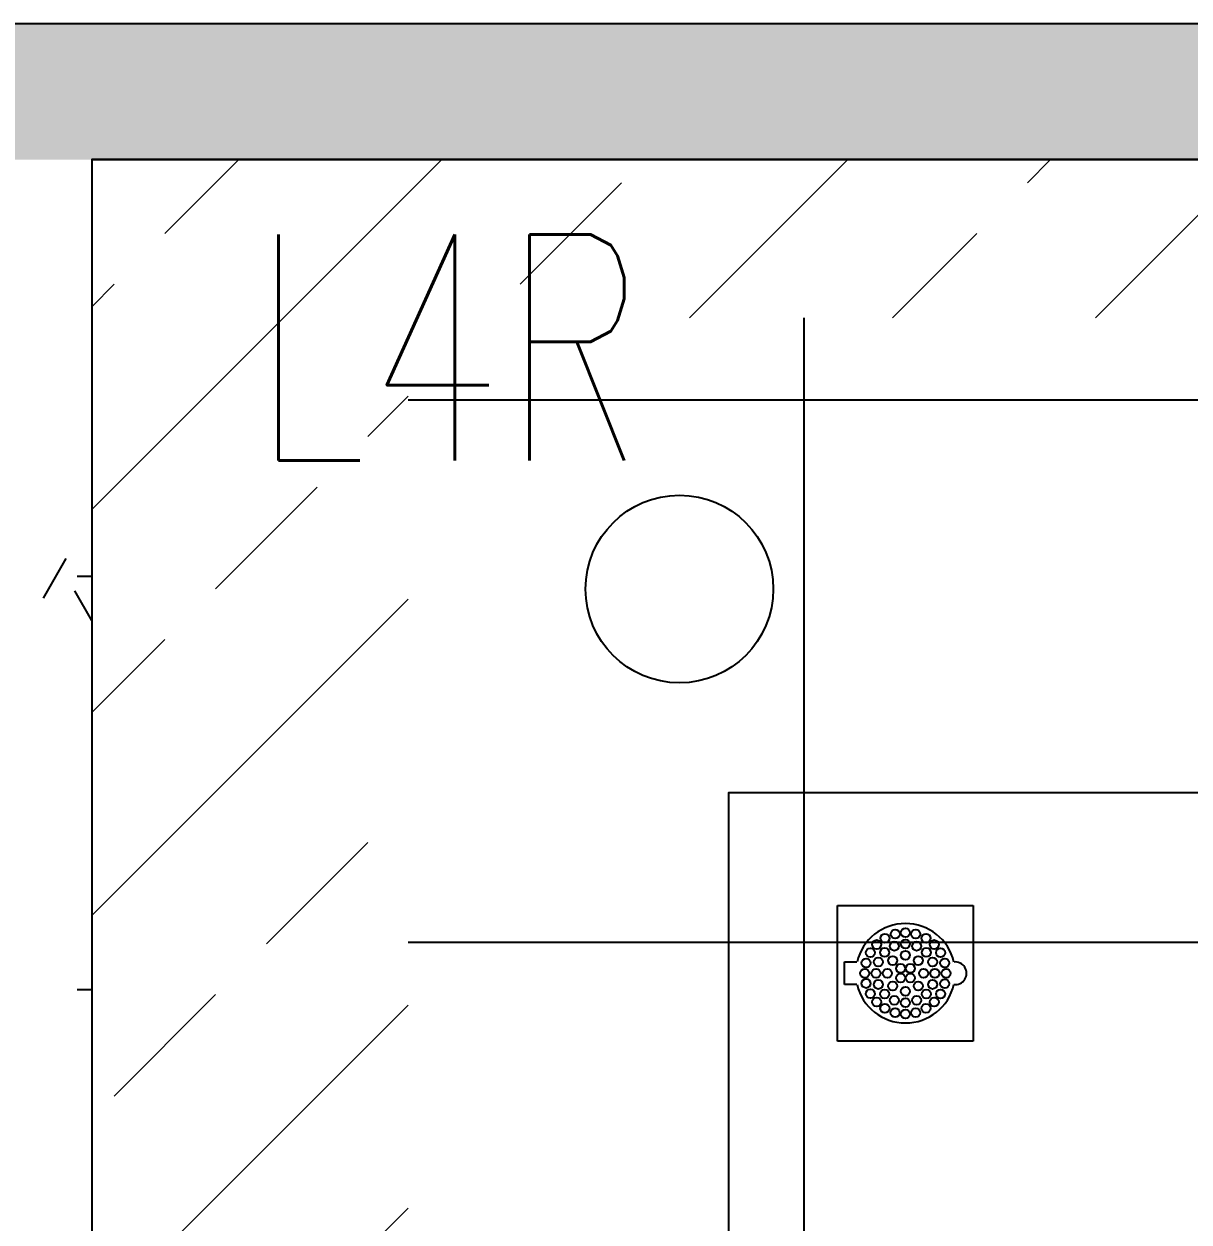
# Model space of a CAD drawing. Header units: millimetres. Extents: x -92759 to 184353, y -15225 to 86714.
# Drawn here: x 71176 to 72465, y 48616 to 49941 of the extents above; entities that cross this region are included whole.
import ezdxf

# ---------------------------------------------------------------- set-up
doc = ezdxf.new("R2010")
doc.units = ezdxf.units.MM
for name, color, linetype in [('0-1', 9, 'Continuous'), ('A-_FLOR----_E', 8, 'Continuous'), ('A-_WALL----_H-1', 9, 'Continuous'), ('A-_WALLPRTN_E', 8, 'Continuous'), ('A-PATT-CONC', 8, 'Continuous'), ('E-_LIGT----_E-', 3, 'Continuous'), ('E-legend', 1, 'Continuous'), ('M-_SANIFIXR_E', 9, 'Continuous')]:
    doc.layers.add(name, color=color, linetype=linetype)
doc.layers.add('A-_FURN--1', color=7, linetype='Continuous', true_color=0xaaaaaa)
doc.layers.add('HFI 9MM FPB', color=94, linetype='Continuous', lineweight=5)
doc.styles.add('Simplex', font='simplex_.ttf', dxfattribs={"width": 0.7, "height": 450})
pattern_1 = [(0, (-11670.95, 40338.29), (609.6, 152.4), [50.292, -406.908, 50.292, -406.908, -2438.4]), (0, (-11670.95, 40338.29), (609.6, 152.4), [-914.4, 50.292, -864.108, 50.292, -406.908, -1066.8]), (0, (-11670.95, 40338.29), (609.6, 152.4), [-2286, 50.292, -254.508, 50.292, -711.708]), (120, (-11442.35, 40414.49), (-436.7823, 451.7291), [50.292, -406.908, 50.292, -406.908, -2438.4]), (120, (-11442.35, 40414.49), (-436.7823, 451.7291), [-914.4, 50.292, -864.108, 50.292, -406.908, -1066.8]), (120, (-11442.35, 40414.49), (-436.7823, 451.7291), [-2286, 50.292, -254.508, 50.292, -711.708]), (240, (-11366.15, 40719.29), (-172.8177, -604.1291), [50.292, -406.908, 50.292, -406.908, -2438.4]), (240, (-11366.15, 40719.29), (-172.8177, -604.1291), [-914.4, 50.292, -864.108, 50.292, -406.908, -1066.8]), (240, (-11366.15, 40719.29), (-172.8177, -604.1291), [-2286, 50.292, -254.508, 50.292, -711.708])]

# ---------------------------------------------------------------- blocks, each defined once
blk = doc.blocks.new('IDA - Floor Trap Cover - Floor Trap Cover-9516591-BLK8_RHH_2ND STOREY PLAN')
at = {"layer": 'M-_SANIFIXR_E'}
for p, q in [((-75, -75), (-75, 75)), ((-75, 75), (75, 75)), ((-12.5, 53.6), (-12.5, 67.5)), ((-12.5, 67.5), (12.5, 67.5)), ((12.5, 67.5), (12.5, 53.6)), ((75, 75), (75, -75)), ((75, -75), (-75, -75))]:
    blk.add_line(p, q, dxfattribs=at)
for centre in [(-22.7, 38.8), (-11.3, 43.5), (0, 45), (11.4, 43.5), (22.8, 38.8), (-38.8, 22.8), (-31.8, 31.8), (-23, 23), (-12.4, 30), (0, 32.5), (12.4, 30), (23, 23), (31.8, 31.8), (38.8, 22.7), (-43.5, 11.4), (-30, 12.4), (-14.1, 14.1), (0, 20), (14.1, 14.1), (30, 12.4), (43.5, 11.3), (-45, 0), (-32.5, 0), (-20, 0), (-5.3, 5.3), (5.3, 5.3), (20, 0), (32.5, 0), (45, 0), (-43.5, -11.3), (-30, -12.4), (-14.1, -14.1), (-5.3, -5.3), (5.3, -5.3), (14.1, -14.1), (30, -12.4), (43.5, -11.4), (-38.8, -22.7), (-23, -23), (-12.4, -30), (0, -20), (12.4, -30), (23, -23), (38.8, -22.8), (-31.8, -31.8), (-22.8, -38.8), (-11.4, -43.5), (0, -32.5), (11.3, -43.5), (22.7, -38.8), (31.8, -31.8), (0, -45)]:
    blk.add_circle(centre, 5, dxfattribs=at)
for centre, radius, start, end in [((0, 0), 55, 103.1366, 256.95), ((0, 0), 55, 283.05, 76.8634), ((0, -55), 12.5, 173.475, 6.525)]:
    blk.add_arc(centre, radius, start, end, dxfattribs=at)
blk = doc.blocks.new('1599_FURN_RHH_BLK8 _NEW__2ND STY_dwg-10261561-BLK8_RHH_2ND STOREY PLAN')
at = {"layer": 'A-_FURN--1', "flags": 128}
blk.add_lwpolyline([(-17149.8, -29550.1), (-19049.8, -29550.1), (-19049.8, -34100.1), (-18345.1, -34100.1), (-18345.1, -30250.1), (-17149.8, -30250.1)], close=True, dxfattribs=at)
blk = doc.blocks.new('A$C3019c3af')
at = {"layer": 'A-_WALL----_H-1'}
h = blk.add_hatch(dxfattribs=at)
h.set_pattern_fill('FP_8', color=256, style=0, pattern_type=2)
h.set_pattern_definition(pattern_1)
h.paths.add_polyline_path([(-3650, 17050), (-3650, 17200), (-6400, 17200), (-6400, 17050), (-3750, 17050)])
h.paths.add_polyline_path([(-25250, 17050), (-25250, 17200), (-27900, 17200), (-27900, 17050), (-27750, 17050)])
h.paths.add_polyline_path([(-23900, 17050), (-21400, 17050), (-21400, 17200), (-24150, 17200), (-24150, 17050), (-24050, 17050)])
h.paths.add_polyline_path([(-2550, 17050), (-50, 17050), (-50, 17200), (-2550, 17200), (-2550, 17125)])
h.paths.add_polyline_path([(-18850, 17050), (-8950, 17050), (-8950, 17200), (-18850, 17200), (-18850, 17125)])
h.paths.add_polyline_path([(-7750, 17050), (-7500, 17050), (-7500, 17200), (-7850, 17200), (-7850, 17050)])
h.paths.add_polyline_path([(-20300, 17050), (-19950, 17050), (-19950, 17200), (-20300, 17200), (-20300, 17125)])
h = blk.add_hatch(dxfattribs=at)
h.set_pattern_fill('FP_8', color=256, style=0, pattern_type=2)
h.set_pattern_definition(pattern_1)
h.paths.add_polyline_path([(-11600, 14625), (-11450, 14625), (-11450, 17050), (-11600, 17050)])
at = {"layer": 'A-_FLOR----_E'}
for p, q in [((-10625, 16225), (-10475, 16225)), ((-10625, 16075), (-10625, 16225)), ((-10475, 16225), (-10475, 16075)), ((-10475, 16075), (-10625, 16075))]:
    blk.add_line(p, q, dxfattribs=at)
at = {"layer": 'A-_WALLPRTN_E'}
for p, q in [((-8950, 17200), (-18850, 17200)), ((-11450, 17050), (-8950, 17050)), ((-11450, 17050), (-11450, 12500))]:
    blk.add_line(p, q, dxfattribs=at)
at = {"layer": 'M-_SANIFIXR_E'}
blk.add_blockref('1599_FURN_RHH_BLK8 _NEW__2ND STY_dwg-10261561-BLK8_RHH_2ND STOREY PLAN', (7599.8, 46600.1), dxfattribs=at)
at = {"layer": 'M-_SANIFIXR_E', "rotation": 89.9999999999999}
blk.add_blockref('IDA - Floor Trap Cover - Floor Trap Cover-9516591-BLK8_RHH_2ND STOREY PLAN', (-10550, 16150), dxfattribs=at)
blk = doc.blocks.new('RCP_B8L2')
at = {"layer": 'A-PATT-CONC'}
h = blk.add_hatch(dxfattribs=at)
h.set_pattern_fill('ANSI37', color=256, scale=189, angle=45)
h.set_pattern_definition([(90, (-381018.07, -170702.3), (-600.075, 0), []), (180, (-381018.07, -170702.3), (-6e-14, -600.075), [])])
h.paths.add_polyline_path([(-381018.1, -170702.3), (-378018.1, -170702.3), (-378018.1, -174902.3), (-381018.1, -174902.3)])
at = {"layer": 'HFI 9MM FPB'}
h = blk.add_hatch(dxfattribs=at)
h.set_pattern_fill('ANSI33', color=256, scale=50)
h.set_pattern_definition([(45, (-581589.02, -147239), (-224.5064, 224.5064), []), (45, (-581364.5, -147239), (-224.5064, 224.5064), [158.75, -79.375])])
h.paths.add_polyline_path([(-381018.1, -170702.3), (-378018.1, -170702.3), (-378018.1, -174902.3), (-381018.1, -174902.3)], flags=16)
h.paths.add_polyline_path([(-381368.1, -170527.3), (-377663.9, -170527.3), (-377672.2, -175527.3), (-379618.1, -175527.3), (-379618.1, -175077.3), (-380218.1, -175077.3), (-380218.1, -175561.3), (-381368.1, -175561.3)])
blk = doc.blocks.new('A$C020d881d')
at = {"layer": 'E-legend', "lineweight": 25}
blk.add_circle((818.7, 172), 103.8, dxfattribs=at)
at = {"layer": 'E-legend', "lineweight": 25, "style": 'Simplex', "width": 0.7}
blk.add_text('L4R', height=250, dxfattribs=at).set_placement((345.2, 314.3))
blk = doc.blocks.new('EL_B8_L2_R4')
at = {"layer": 'E-_LIGT----_E-', "ltscale": 0.5}
blk.add_blockref('A$C020d881d', (-19218.7, -30197), dxfattribs=at)

msp = doc.modelspace()

# ---------------------------------------------------------------- block references
at = {"layer": '0-1'}
msp.add_blockref('A$C3019c3af', (82701.1, 32741.2), dxfattribs=at)
at = {"layer": 'A-PATT-CONC'}
msp.add_blockref('RCP_B8L2', (452619.1, 220318.5), dxfattribs=at)
at = {"layer": 'E-legend', "color": 7}
msp.add_blockref('EL_B8_L2_R4', (90301.1, 79341.2), dxfattribs=at)

doc.saveas('drawing.dxf')
